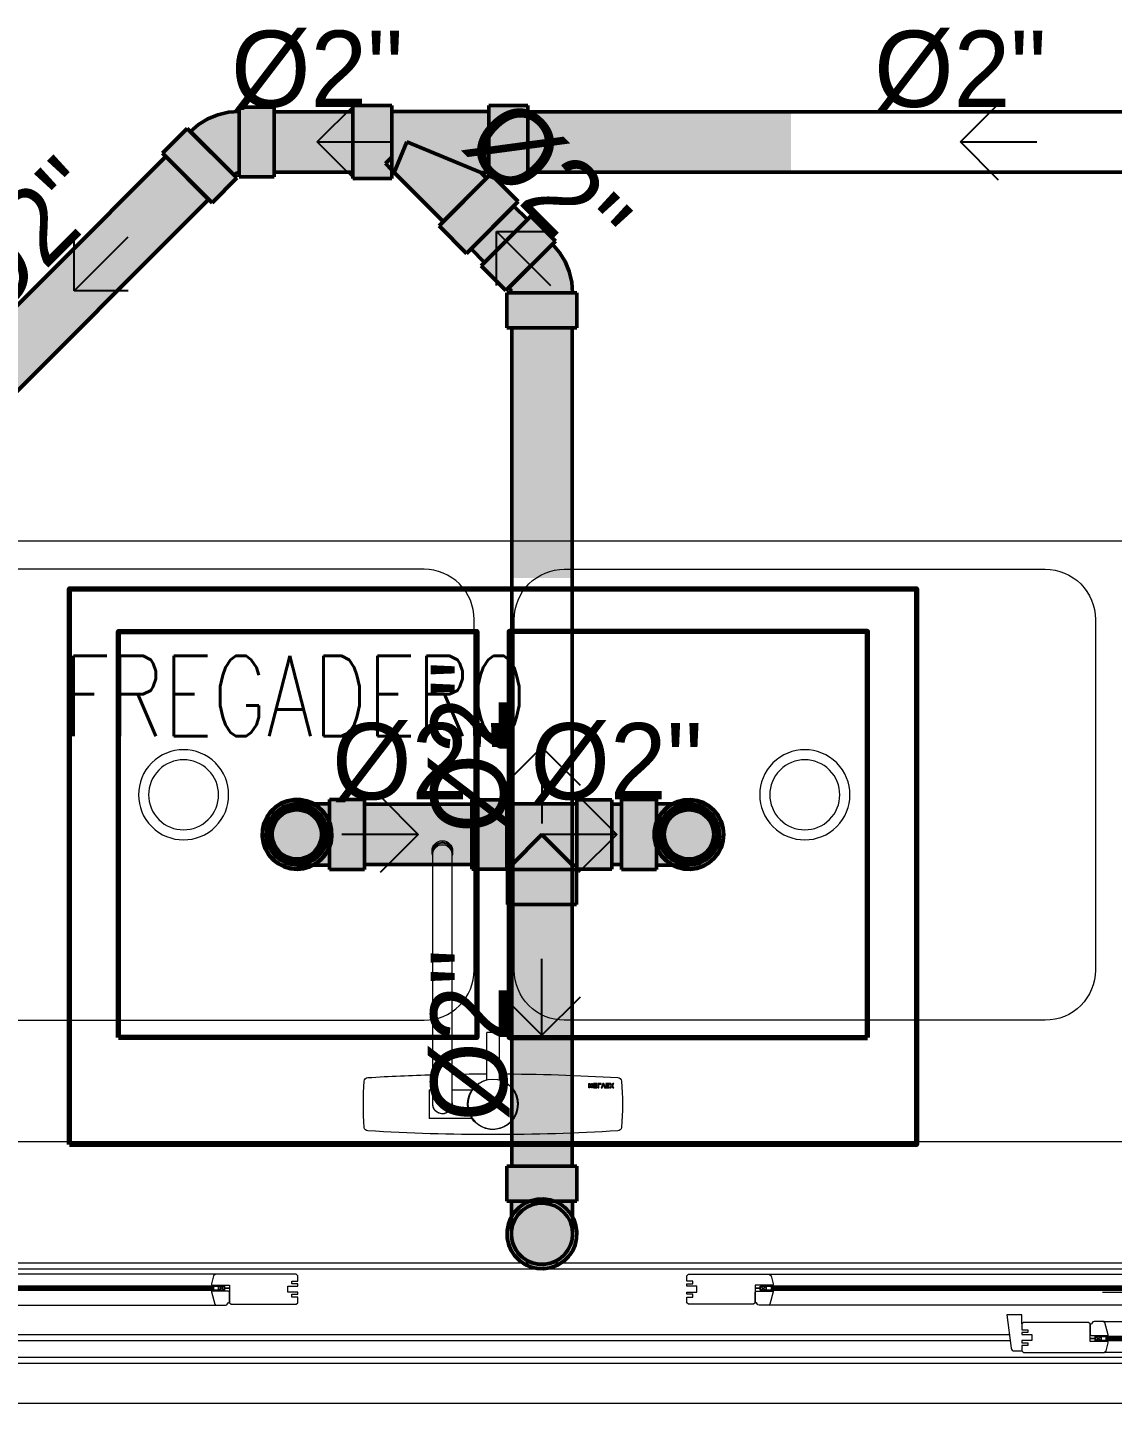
# Model space of a CAD drawing. Header units: metres. Extents: x -232 to 581, y 30 to 789.
# Drawn here: x 111.502 to 112.585, y 381.282 to 382.655 of the extents above; entities that cross this region are included whole.
import ezdxf

# ---------------------------------------------------------------- set-up
doc = ezdxf.new("R2010")
doc.units = ezdxf.units.M
for name, color, linetype, lineweight in [('01_Mobiliario', 19, 'Continuous', 0), ('A-DOOR', 35, 'Continuous', 5), ('A-WALL', 250, 'Continuous', 20), ('baños', 140, 'Continuous', 0), ('cristales', 131, 'Continuous', 0), ('MOB FIJOS', 251, 'Continuous', 0), ('P-Fixt-Snk', 94, 'Continuous', 70), ('textos', 7, 'Continuous', 0)]:
    doc.layers.add(name, color=color, linetype=linetype, lineweight=lineweight)
doc.layers.add('G-Risr-Std-Nplt', color=7, linetype='Continuous', lineweight=18, plot=False)
doc.layers.add('M-SY-PIPE-STANDARD-Drenaje Sanitario', color=7, linetype='Continuous', true_color=0x726558)
doc.layers.add('M-SY-PIPE-STANDARD-Drenaje Ventilacion', color=254, linetype='Continuous')
doc.styles.add('Arch-Dim', font='romans.shx', dxfattribs={"width": 0.75})
doc.styles.add('DS-CAST-01', font='GOTHIC.TTF', dxfattribs={"height": 3})
doc.styles.get("Standard").update_dxf_attribs({"font": 'arial.ttf'})

# ---------------------------------------------------------------- blocks, each defined once
blk = doc.blocks.new('SE3')
at = {"layer": 'MOB FIJOS'}
for p, q in [((115.37, 359.68), (115.37, 371.16)), ((132.58, 371.16), (115.37, 371.16)), ((116.84, 365.42), (116.84, 264.79)), ((124.46, 264.79), (124.46, 365.42)), ((115.37, 359.68), (116.84, 359.68)), ((124.46, 359.68), (132.59, 359.68)), ((138.48, 355.72), (138.48, 336.57)), ((143.46, 336.57), (143.46, 355.72)), ((179.99, 358.87), (179.62, 358.87)), ((179.62, 358.87), (179.62, 357.04)), ((179.62, 357.04), (179.99, 357.04)), ((179.99, 358.15), (179.99, 358.87)), ((180.72, 358.15), (179.99, 358.15)), ((179.99, 357.04), (179.99, 357.84)), ((179.99, 357.84), (180.72, 357.84)), ((181.09, 358.87), (180.72, 358.87)), ((180.72, 358.87), (180.72, 358.15)), ((180.72, 357.84), (180.72, 357.04)), ((180.72, 357.04), (181.09, 357.04)), ((181.09, 357.04), (181.09, 358.87)), ((181.47, 358.87), (182.83, 358.87)), ((181.47, 357.04), (181.47, 358.87)), ((182.86, 357.04), (181.47, 357.04)), ((181.84, 358.56), (181.84, 358.16)), ((182.83, 358.56), (181.84, 358.56)), ((181.84, 358.16), (182.76, 358.16)), ((181.84, 357.85), (181.84, 357.35)), ((182.76, 357.85), (181.84, 357.85)), ((181.84, 357.35), (182.86, 357.35)), ((182.76, 358.16), (182.76, 357.85)), ((182.83, 358.87), (182.83, 358.56)), ((182.86, 357.35), (182.86, 357.04)), ((183.19, 358.85), (183.56, 358.85)), ((183.19, 357.04), (183.19, 358.85)), ((184.48, 357.04), (183.19, 357.04)), ((183.56, 358.85), (183.56, 357.35)), ((183.56, 357.35), (184.48, 357.35)), ((184.48, 357.35), (184.48, 357.04)), ((184.56, 358.87), (184.96, 358.87)), ((185.21, 357.04), (184.56, 358.87)), ((184.96, 358.87), (185.42, 357.51)), ((185.61, 357.04), (185.21, 357.04)), ((185.42, 357.51), (185.87, 358.87)), ((186.26, 358.87), (185.61, 357.04)), ((185.87, 358.87), (186.26, 358.87)), ((186.45, 358.87), (187.81, 358.87)), ((186.45, 357.04), (186.45, 358.87)), ((187.84, 357.04), (186.45, 357.04)), ((186.82, 358.56), (186.82, 358.16)), ((187.81, 358.56), (186.82, 358.56)), ((186.82, 358.16), (187.74, 358.16)), ((186.82, 357.85), (186.82, 357.35)), ((187.74, 357.85), (186.82, 357.85)), ((186.82, 357.35), (187.84, 357.35)), ((187.74, 358.16), (187.74, 357.85)), ((187.81, 358.87), (187.81, 358.56)), ((187.84, 357.35), (187.84, 357.04)), ((187.97, 357.04), (188.6, 357.99)), ((188.42, 357.04), (187.97, 357.04)), ((188.03, 358.87), (188.46, 358.87)), ((188.6, 357.99), (188.03, 358.87)), ((188.82, 357.66), (188.42, 357.04)), ((188.46, 358.87), (188.82, 358.32)), ((188.82, 358.32), (189.18, 358.87)), ((189.23, 357.04), (188.82, 357.66)), ((189.62, 358.87), (189.04, 357.99)), ((189.04, 357.99), (189.67, 357.04)), ((189.18, 358.87), (189.62, 358.87)), ((189.67, 357.04), (189.23, 357.04)), ((143.46, 336.57), (138.48, 336.57)), ((116.53, 264.09), (116.53, 263.52)), ((116.84, 264.79), (116.84, 264.09)), ((124.46, 264.09), (124.46, 264.79)), ((124.78, 263.52), (124.78, 264.09))]:
    blk.add_line(p, q, dxfattribs=at)
blk.add_circle((140.97, 365.42), 10.01, dxfattribs=at)
for centre, radius, start, end in [((140.97, -458.72), 836.37, 86.55187, 93.44813), ((200.72, 365.42), 111.86, 175.2133, 184.7867), ((90.76, 374.62), 1.52, 93.4481, 175.2133), ((140.97, 365.42), 10.16, 0, 255.8182), ((191.18, 374.62), 1.52, 4.7867, 86.5519), ((81.23, 365.42), 111.86, 355.2133, 4.7867), ((120.65, 365.42), 3.91, 0, 192.0524), ((120.65, 365.42), 3.81, 0, 180), ((120.65, 365.42), 3.91, 347.9113, 0), ((140.97, 365.42), 10.16, 284.1818, 0), ((90.76, 356.21), 1.52, 184.7867, 266.5519), ((140.97, 1189.55), 836.37, 266.55187, 268.34675), ((140.97, 1189.55), 836.37, 270.17052, 273.44813), ((191.18, 356.21), 1.52, 273.4481, 355.2133), ((140.97, 1189.55), 836.37, 268.86891, 269.82948)]:
    blk.add_arc(centre, radius, start, end, dxfattribs=at)
for centre, major_axis, start_param, end_param in [((120.65, 264.09), (4.12, 0), 2.748282, 6.283185), ((120.65, 263.52), (4.12, 0), 3.141593, 6.283185), ((120.65, 264.79), (-3.81, 0), 0, 3.141593), ((120.65, 264.09), (3.81, 0), 3.141593, 6.283185), ((120.65, 264.09), (4.12, 0), 0, 0.393311)]:
    blk.add_ellipse(centre, major_axis=major_axis, ratio=0.996195, start_param=start_param, end_param=end_param, dxfattribs=at)
blk = doc.blocks.new('A$C42cea3f9')
at = {"layer": 'MOB FIJOS'}
for points in [[(0.53, 0.5642), (0.05, 0.5642, 0.414214), (0, 0.5142), (0, 0.1642, 0.414214), (0.05, 0.1142), (0.53, 0.1142, 0.414214), (0.58, 0.1642), (0.58, 0.5142, 0.414214)], [(0.67, 0.5642), (1.15, 0.5642, -0.414214), (1.2, 0.5142), (1.2, 0.1642, -0.414214), (1.15, 0.1142), (0.67, 0.1142, -0.414214), (0.62, 0.1642), (0.62, 0.5142, -0.414214)]]:
    blk.add_lwpolyline(points, format="xyb", close=True, dxfattribs=at)
at = {"layer": 'MOB FIJOS', "ltscale": 0.01}
for centre, major_axis in [((0.29, 0.3392), (-0.0318, 0.0318)), ((0.29, 0.3392), (-0.0247, 0.0247)), ((0.91, 0.3392), (-0.0318, 0.0318)), ((0.91, 0.3392), (-0.0247, 0.0247))]:
    blk.add_ellipse(centre, major_axis=major_axis, ratio=1, start_param=2.356194489560823, end_param=8.639379796740409, dxfattribs=at)
at = {"layer": 'MOB FIJOS', "xscale": 0.002480511886764446, "yscale": 0.002480511886764446, "zscale": 0.002480511886764446, "rotation": 180}
blk.add_blockref('SE3', (0.951, 0.9368), dxfattribs=at)
blk = doc.blocks.new('Fenton Bead')
at = {"color": 7}
blk.add_lwpolyline([(2.1, 12.5, -0.341999), (0.2, 11), (0, 10.7), (0, 1), (1, 0), (18, 0), (18, 0.5), (14.7, 12.9, 0.339454), (13.2, 14), (4.1, 14, 0.341999)], format="xyb", close=True, dxfattribs=at)
blk = doc.blocks.new('A$C29b7e361')
at = {"layer": 'A-DOOR', "color": 7}
for p, q in [((2.3675, 0.1), (0.0325, 0.1)), ((0.9237, 0.089), (0.4565, 0.089)), ((0.9218, 0.0875), (0.9198, 0.0795)), ((0.9237, 0.089), (0.9218, 0.0875)), ((1.0043, 0.089), (0.9237, 0.089)), ((1.0058, 0.0875), (1.0043, 0.089)), ((1.0058, 0.082), (1.0058, 0.0875)), ((1.3942, 0.0875), (1.3957, 0.089)), ((1.3942, 0.082), (1.3942, 0.0875)), ((1.3957, 0.089), (1.4763, 0.089)), ((1.4763, 0.089), (1.4782, 0.0875)), ((1.4763, 0.089), (1.9435, 0.089)), ((1.4782, 0.0875), (1.4802, 0.0795)), ((0.9198, 0.0795), (0.9198, 0.0785)), ((0.9198, 0.0785), (0.9203, 0.078)), ((0.9203, 0.078), (0.9378, 0.078)), ((0.9328, 0.077), (0.9268, 0.073)), ((0.9328, 0.073), (0.9268, 0.077)), ((0.9378, 0.075), (0.9328, 0.075)), ((0.9378, 0.075), (0.9328, 0.075)), ((0.9378, 0.078), (0.9378, 0.0605)), ((0.9958, 0.071), (0.9958, 0.077)), ((0.9958, 0.077), (1.0058, 0.077)), ((1.0058, 0.071), (0.9958, 0.071)), ((0.9998, 0.0793), (0.9998, 0.082)), ((0.9998, 0.082), (1.0058, 0.082)), ((1.0058, 0.0793), (0.9998, 0.0793)), ((0.9998, 0.0663), (0.9998, 0.069)), ((0.9998, 0.069), (1.0058, 0.069)), ((1.0058, 0.077), (1.0058, 0.0793)), ((1.0058, 0.069), (1.0058, 0.071)), ((1.4002, 0.082), (1.3942, 0.082)), ((1.3942, 0.077), (1.3942, 0.0793)), ((1.3942, 0.0793), (1.4002, 0.0793)), ((1.4042, 0.077), (1.3942, 0.077)), ((1.3942, 0.069), (1.3942, 0.071)), ((1.3942, 0.071), (1.4042, 0.071)), ((1.4002, 0.069), (1.3942, 0.069)), ((1.4002, 0.0793), (1.4002, 0.082)), ((1.4002, 0.0663), (1.4002, 0.069)), ((1.4042, 0.071), (1.4042, 0.077)), ((1.4797, 0.078), (1.4622, 0.078)), ((1.4622, 0.078), (1.4622, 0.0605)), ((1.4622, 0.075), (1.4672, 0.075)), ((1.4622, 0.075), (1.4672, 0.075)), ((1.4672, 0.077), (1.4732, 0.073)), ((1.4672, 0.073), (1.4732, 0.077)), ((1.4802, 0.0785), (1.4797, 0.078)), ((1.4802, 0.0795), (1.4802, 0.0785)), ((0.4556, 0.058), (0.9246, 0.058)), ((0.9378, 0.0605), (0.9393, 0.059)), ((0.9393, 0.059), (1.0043, 0.059)), ((1.0058, 0.0663), (0.9998, 0.0663)), ((1.0043, 0.059), (1.0058, 0.0605)), ((1.0058, 0.0605), (1.0058, 0.0663)), ((1.3942, 0.0605), (1.3942, 0.0663)), ((1.3942, 0.0663), (1.4002, 0.0663)), ((1.3957, 0.059), (1.3942, 0.0605)), ((1.4607, 0.059), (1.3957, 0.059)), ((1.4622, 0.0605), (1.4607, 0.059)), ((1.9444, 0.058), (1.4754, 0.058)), ((1.7285, 0.0485), (1.7135, 0.0485)), ((1.7135, 0.0485), (1.7178, 0.0153)), ((1.7285, 0.0395), (1.7285, 0.0485)), ((1.8097, 0.042), (2.2788, 0.042)), ((1.73, 0.041), (1.7285, 0.0395)), ((1.7285, 0.0395), (1.7285, 0.0337)), ((1.7285, 0.0337), (1.7345, 0.0337)), ((1.7345, 0.031), (1.7285, 0.031)), ((1.7285, 0.031), (1.7285, 0.029)), ((1.7285, 0.029), (1.7385, 0.029)), ((1.795, 0.041), (1.73, 0.041)), ((1.7345, 0.0337), (1.7345, 0.031)), ((1.7385, 0.029), (1.7385, 0.023)), ((1.7965, 0.0395), (1.795, 0.041)), ((1.7965, 0.022), (1.7965, 0.0395)), ((1.7385, 0.023), (1.7285, 0.023)), ((1.7285, 0.023), (1.7285, 0.0207)), ((1.7285, 0.0207), (1.7345, 0.0207)), ((1.7345, 0.018), (1.7285, 0.018)), ((1.7285, 0.018), (1.7285, 0.0125)), ((1.7345, 0.0207), (1.7345, 0.018)), ((1.7965, 0.025), (1.8015, 0.025)), ((1.7965, 0.025), (1.8015, 0.025)), ((1.814, 0.022), (1.7965, 0.022)), ((1.8015, 0.023), (1.8075, 0.027)), ((1.8015, 0.027), (1.8075, 0.023)), ((1.8125, 0.0125), (1.8145, 0.0205)), ((1.8145, 0.0215), (1.814, 0.022)), ((1.8145, 0.0205), (1.8145, 0.0215)), ((2.4, 0), (0, 0)), ((1.7208, 0.0125), (1.7285, 0.0125)), ((1.7285, 0.0125), (1.73, 0.011)), ((1.73, 0.011), (1.8106, 0.011)), ((1.8106, 0.011), (1.8125, 0.0125)), ((2.2779, 0.011), (1.8106, 0.011))]:
    blk.add_line(p, q, dxfattribs=at)
at = {"layer": 'A-DOOR', "color": 8}
for p, q in [((2.366, 0.094), (0.034, 0.094)), ((1.8082, 0.077), (2.37, 0.077)), ((1.809, 0.071), (2.37, 0.071)), ((0.0465, 0.029), (1.716, 0.029)), ((0.0457, 0.023), (1.7168, 0.023)), ((2.366, 0.006), (0.034, 0.006))]:
    blk.add_line(p, q, dxfattribs=at)
at = {"layer": 'A-DOOR', "color": 7}
for points in [[(0.9328, 0.073), (0.4473, 0.073), (0.4473, 0.077), (0.9328, 0.077)], [(0.9328, 0.077), (0.4473, 0.077), (0.4473, 0.073), (0.9328, 0.073)], [(0.9203, 0.078), (0.9323, 0.078), (0.9323, 0.077), (0.9203, 0.077)], [(0.9203, 0.073), (0.9323, 0.073), (0.9323, 0.072), (0.9203, 0.072)], [(0.9268, 0.077), (0.9218, 0.077), (0.9218, 0.073), (0.9268, 0.073)], [(0.9328, 0.077), (0.9268, 0.077), (0.9268, 0.073), (0.9328, 0.073)], [(0.9378, 0.075), (0.9328, 0.075), (0.9328, 0.075), (0.9378, 0.075)], [(1.4622, 0.075), (1.4672, 0.075), (1.4672, 0.075), (1.4622, 0.075)], [(1.4672, 0.077), (1.4732, 0.077), (1.4732, 0.073), (1.4672, 0.073)], [(1.4672, 0.073), (1.9527, 0.073), (1.9527, 0.077), (1.4672, 0.077)], [(1.4672, 0.077), (1.9527, 0.077), (1.9527, 0.073), (1.4672, 0.073)], [(1.4797, 0.078), (1.4677, 0.078), (1.4677, 0.077), (1.4797, 0.077)], [(1.4797, 0.073), (1.4677, 0.073), (1.4677, 0.072), (1.4797, 0.072)], [(1.4732, 0.077), (1.4782, 0.077), (1.4782, 0.073), (1.4732, 0.073)], [(1.814, 0.027), (1.802, 0.027), (1.802, 0.028), (1.814, 0.028)], [(1.7965, 0.025), (1.8015, 0.025), (1.8015, 0.025), (1.7965, 0.025)], [(2.287, 0.027), (1.8015, 0.027), (1.8015, 0.023), (2.287, 0.023)], [(2.287, 0.023), (1.8015, 0.023), (1.8015, 0.027), (2.287, 0.027)], [(1.8015, 0.023), (1.8075, 0.023), (1.8075, 0.027), (1.8015, 0.027)], [(1.814, 0.022), (1.802, 0.022), (1.802, 0.023), (1.814, 0.023)], [(1.8075, 0.023), (1.8125, 0.023), (1.8125, 0.027), (1.8075, 0.027)]]:
    blk.add_lwpolyline(points, close=True, dxfattribs=at)
blk.add_arc((1.7208, 0.0155), 0.003, 184.2891, 270.0015, dxfattribs=at)
at = {"layer": 'cristales', "const_width": 0.004}
for points in [[(0.9218, 0.075), (0.4583, 0.075)], [(1.4782, 0.075), (1.9417, 0.075)], [(2.276, 0.025), (1.8125, 0.025)]]:
    blk.add_lwpolyline(points, dxfattribs=at)
at = {"layer": 'A-DOOR', "color": 7, "yscale": 0.001000000023175567, "zscale": 0.001000000023175567, "rotation": 180}
for p, xscale in [((0.9378, 0.072), 0.001000000023175567), ((1.4622, 0.072), -0.001000000023175567)]:
    blk.add_blockref('Fenton Bead', p, dxfattribs=dict(at, xscale=xscale))
at = {"layer": 'A-DOOR', "color": 7, "xscale": 0.001000000023175567, "yscale": 0.001000000023175567, "zscale": 0.001000000023175567}
blk.add_blockref('Fenton Bead', (1.7965, 0.028), dxfattribs=at)
blk = doc.blocks.new('20.03.2026 LN 09 PRIMER NIVEL ARQ')
at = {"layer": '01_Mobiliario', "color": 1, "ltscale": 0.005, "transparency": 33554684}
blk.add_line((6.564, -61.6322), (10.364, -61.6322), dxfattribs=at)
at = {"layer": 'A-DOOR', "color": 1}
blk.add_line((9.364, -62.4932), (6.964, -62.4932), dxfattribs=at)
at = {"layer": 'A-WALL', "color": 1}
for p, q in [((9.4039, -62.2322), (6.924, -62.2322)), ((11.749, -62.4932), (6.924, -62.4932))]:
    blk.add_line(p, q, dxfattribs=at)
at = {"color": 1}
blk.add_blockref('A$C29b7e361', (6.964, -62.4532), dxfattribs=at)
at = {"layer": 'MOB FIJOS', "color": 1, "xscale": -1}
blk.add_blockref('A$C42cea3f9', (8.7658, -62.2249), dxfattribs=at)
at = {"layer": 'baños', "color": 1, "linetype": 'Continuous'}
for tag, p in [('MODELNUMBER', (-12.0611, -62.0707)), ('MATERIAL', (-12.0611, -62.0709)), ('PRODUCT', (-12.0611, -62.0708)), ('TRADENAME', (-12.0611, -62.0708))]:
    blk.add_attdef(tag, p, '', height=0.0000254, rotation=359.9999, dxfattribs=at)
at = {"layer": 'textos', "color": 1, "insert": (7.7356, -61.8272), "char_height": 0.08, "width": 26.65337, "attachment_point": 7, "style": 'Arch-Dim'}
blk.add_mtext('\\pxt5.9124,29;FREGADERO', dxfattribs=at)
blk = doc.blocks.new('_Open90')
at = {"color": 0, "linetype": 'ByBlock', "lineweight": -2}
for p, q in [((-0.5, 0.5), (0, 0)), ((0, 0), (-1, 0)), ((0, 0), (-0.5, -0.5))]:
    blk.add_line(p, q, dxfattribs=at)
blk = doc.blocks.new('Aecb_Duct_Rnd_2Line_Open')
at = {"layer": 'G-Risr-Std-Nplt', "color": 0, "linetype": 'ByBlock', "lineweight": -2}
blk.add_circle((0, 0), 1, dxfattribs=at)
blk = doc.blocks.new('DR 20.03.26 LN09')
at = {"layer": 'M-SY-PIPE-STANDARD-Drenaje Sanitario', "linetype": 'Continuous', "lineweight": 50}
for points in [[(-14045.225, -2983.879), (-14046.198, -2984.851), (-14044.253, -2986.796), (-14043.281, -2985.823), (-14043.402, -2985.702), (-14043.366, -2985.671), (-14043.325, -2985.646), (-14043.281, -2985.627), (-14043.234, -2985.616), (-14043.186, -2985.612), (-14043.186, -2985.784), (-14041.811, -2985.784), (-14041.811, -2984.409), (-14041.811, -2983.034), (-14043.186, -2983.034), (-14043.186, -2983.206), (-14043.61, -2983.239), (-14044.024, -2983.339), (-14044.417, -2983.502), (-14044.78, -2983.724), (-14045.104, -2984)], [(-14041.811, -2984.409), (-14041.811, -2985.597), (-14038.716, -2985.597), (-14038.716, -2984.409), (-14038.716, -2983.222), (-14041.811, -2983.222)], [(-14038.716, -2982.972), (-14038.716, -2985.847), (-14037.185, -2985.847), (-14037.185, -2985.612), (-14037.09, -2985.612), (-14035.166, -2987.536), (-14035.332, -2987.702), (-14034.249, -2988.785), (-14032.216, -2986.752), (-14033.121, -2985.847), (-14031.841, -2985.847), (-14031.841, -2982.972), (-14033.372, -2982.972), (-14033.372, -2983.206), (-14037.185, -2983.206), (-14037.185, -2982.972)], [(-14031.841, -2984.409), (-14031.841, -2985.597), (-14021.492, -2985.597), (-14021.492, -2983.222), (-14031.841, -2983.222)], [(-14046.065, -2984.984), (-14054.757, -2993.676), (-14053.918, -2994.516), (-14053.078, -2995.355), (-14044.386, -2986.663), (-14045.225, -2985.823)], [(-14033.232, -2987.768), (-14034.072, -2988.608), (-14033.54, -2989.14), (-14032.7, -2988.301), (-14031.86, -2987.461), (-14032.393, -2986.928)], [(-14031.728, -2987.328), (-14033.672, -2989.273), (-14032.7, -2990.245), (-14032.578, -2990.124), (-14032.54, -2990.17), (-14032.512, -2990.223), (-14032.495, -2990.28), (-14032.489, -2990.34), (-14032.661, -2990.34), (-14032.661, -2991.715), (-14031.286, -2991.715), (-14029.911, -2991.715), (-14029.911, -2990.34), (-14030.083, -2990.34), (-14030.116, -2989.916), (-14030.215, -2989.502), (-14030.378, -2989.109), (-14030.6, -2988.746), (-14030.877, -2988.422), (-14030.755, -2988.301)], [(-14030.098, -2991.715), (-14031.286, -2991.715), (-14032.473, -2991.715), (-14032.473, -3001.538), (-14030.098, -3001.538)], [(-14040.237, -3012.813), (-14040.247, -3012.825), (-14039.632, -3012.825), (-14039.632, -3012.997), (-14038.257, -3012.997), (-14038.257, -3010.247), (-14039.632, -3010.247), (-14039.632, -3010.419), (-14040.247, -3010.419), (-14040.24, -3010.427), (-14040.283, -3010.4), (-14040.526, -3010.302), (-14040.782, -3010.253), (-14041.044, -3010.253), (-14041.301, -3010.302), (-14041.543, -3010.4), (-14041.763, -3010.541), (-14041.952, -3010.721), (-14042.104, -3010.934), (-14042.212, -3011.172), (-14042.274, -3011.426), (-14042.287, -3011.687), (-14042.249, -3011.946), (-14042.164, -3012.193), (-14042.033, -3012.419), (-14041.862, -3012.617), (-14041.657, -3012.778), (-14041.424, -3012.898), (-14041.173, -3012.972), (-14040.913, -3012.997), (-14040.653, -3012.972), (-14040.402, -3012.898)], [(-14042.258, -3011.493), (-14042.258, -3011.75), (-14042.209, -3012.002), (-14042.114, -3012.241), (-14041.975, -3012.457), (-14041.798, -3012.643), (-14041.589, -3012.792), (-14041.355, -3012.898), (-14041.105, -3012.959), (-14040.849, -3012.971), (-14040.595, -3012.935), (-14040.352, -3012.851), (-14040.129, -3012.722), (-14039.935, -3012.554), (-14039.777, -3012.352), (-14039.659, -3012.124), (-14039.587, -3011.877), (-14039.562, -3011.622), (-14039.587, -3011.366), (-14039.659, -3011.12), (-14039.777, -3010.891), (-14039.935, -3010.689), (-14040.129, -3010.521), (-14040.352, -3010.393), (-14040.595, -3010.309), (-14040.849, -3010.272), (-14041.105, -3010.285), (-14041.355, -3010.345), (-14041.589, -3010.452), (-14041.798, -3010.601), (-14041.975, -3010.787), (-14042.114, -3011.003), (-14042.209, -3011.241)], [(-14034.036, -3010.262), (-14034.036, -3012.981), (-14032.661, -3012.981), (-14032.661, -3012.825), (-14032.489, -3012.825), (-14032.489, -3012.997), (-14032.645, -3012.997), (-14032.645, -3014.372), (-14029.926, -3014.372), (-14029.926, -3012.997), (-14030.083, -3012.997), (-14030.083, -3012.825), (-14029.911, -3012.825), (-14029.911, -3012.981), (-14028.536, -3012.981), (-14028.536, -3010.262), (-14029.911, -3010.262), (-14029.911, -3010.419), (-14032.661, -3010.419), (-14032.661, -3010.262)], [(-14028.164, -3010.247), (-14028.164, -3012.997), (-14026.789, -3012.997), (-14026.789, -3012.825), (-14026.174, -3012.825), (-14026.177, -3012.821), (-14025.958, -3012.921), (-14025.704, -3012.983), (-14025.443, -3012.995), (-14025.184, -3012.958), (-14024.937, -3012.873), (-14024.711, -3012.742), (-14024.513, -3012.571), (-14024.351, -3012.365), (-14024.232, -3012.133), (-14024.158, -3011.882), (-14024.133, -3011.622), (-14024.158, -3011.362), (-14024.232, -3011.111), (-14024.351, -3010.878), (-14024.513, -3010.673), (-14024.711, -3010.502), (-14024.937, -3010.371), (-14025.184, -3010.286), (-14025.443, -3010.248), (-14025.704, -3010.261), (-14025.958, -3010.322), (-14026.177, -3010.423), (-14026.174, -3010.419), (-14026.789, -3010.419), (-14026.789, -3010.247)], [(-14026.853, -3011.493), (-14026.853, -3011.75), (-14026.804, -3012.002), (-14026.709, -3012.241), (-14026.57, -3012.457), (-14026.393, -3012.643), (-14026.184, -3012.792), (-14025.95, -3012.898), (-14025.7, -3012.959), (-14025.444, -3012.971), (-14025.19, -3012.935), (-14024.947, -3012.851), (-14024.724, -3012.722), (-14024.53, -3012.554), (-14024.372, -3012.352), (-14024.254, -3012.124), (-14024.182, -3011.877), (-14024.157, -3011.622), (-14024.182, -3011.366), (-14024.254, -3011.12), (-14024.372, -3010.891), (-14024.53, -3010.689), (-14024.724, -3010.521), (-14024.947, -3010.393), (-14025.19, -3010.309), (-14025.444, -3010.272), (-14025.7, -3010.285), (-14025.95, -3010.345), (-14026.184, -3010.452), (-14026.393, -3010.601), (-14026.57, -3010.787), (-14026.709, -3011.003), (-14026.804, -3011.241)], [(-14042.079, -3011.397), (-14042.101, -3011.622), (-14042.079, -3011.847), (-14042.016, -3012.063), (-14041.912, -3012.264), (-14041.773, -3012.441), (-14041.602, -3012.589), (-14041.406, -3012.702), (-14041.193, -3012.776), (-14040.97, -3012.808), (-14040.744, -3012.797), (-14040.525, -3012.744), (-14040.319, -3012.65), (-14040.135, -3012.519), (-14039.98, -3012.356), (-14039.858, -3012.166), (-14039.774, -3011.956), (-14039.731, -3011.735), (-14039.731, -3011.509), (-14039.774, -3011.287), (-14039.858, -3011.078), (-14039.98, -3010.888), (-14040.135, -3010.724), (-14040.319, -3010.593), (-14040.525, -3010.5), (-14040.744, -3010.446), (-14040.97, -3010.436), (-14041.193, -3010.468), (-14041.406, -3010.542), (-14041.602, -3010.654), (-14041.773, -3010.802), (-14041.912, -3010.98), (-14042.016, -3011.18)], [(-14038.257, -3011.622), (-14038.257, -3012.809), (-14034.036, -3012.809), (-14034.036, -3011.622), (-14034.036, -3010.434), (-14038.257, -3010.434)], [(-14028.536, -3011.622), (-14028.536, -3012.809), (-14028.164, -3012.809), (-14028.164, -3011.622), (-14028.164, -3010.434), (-14028.536, -3010.434)], [(-14026.684, -3011.453), (-14026.694, -3011.678), (-14026.662, -3011.902), (-14026.588, -3012.115), (-14026.475, -3012.311), (-14026.328, -3012.481), (-14026.15, -3012.621), (-14025.949, -3012.724), (-14025.733, -3012.788), (-14025.508, -3012.809), (-14025.283, -3012.788), (-14025.067, -3012.724), (-14024.866, -3012.621), (-14024.689, -3012.481), (-14024.541, -3012.311), (-14024.428, -3012.115), (-14024.354, -3011.902), (-14024.322, -3011.678), (-14024.333, -3011.453), (-14024.386, -3011.233), (-14024.48, -3011.028), (-14024.611, -3010.844), (-14024.774, -3010.688), (-14024.964, -3010.566), (-14025.174, -3010.482), (-14025.395, -3010.44), (-14025.621, -3010.44), (-14025.843, -3010.482), (-14026.052, -3010.566), (-14026.242, -3010.688), (-14026.406, -3010.844), (-14026.537, -3011.028), (-14026.63, -3011.233)], [(-14032.473, -3014.372), (-14032.473, -3024.663), (-14031.286, -3024.663), (-14030.098, -3024.663), (-14030.098, -3014.372), (-14031.286, -3014.372)], [(-14032.473, -3024.663), (-14031.286, -3024.663), (-14030.098, -3024.663), (-14030.098, -3014.84), (-14032.473, -3014.84)], [(-14032.661, -3024.663), (-14032.661, -3026.038), (-14032.489, -3026.038), (-14032.489, -3026.653), (-14032.48, -3026.646), (-14032.508, -3026.689), (-14032.605, -3026.932), (-14032.654, -3027.188), (-14032.654, -3027.45), (-14032.605, -3027.706), (-14032.508, -3027.949), (-14032.366, -3028.169), (-14032.186, -3028.358), (-14031.973, -3028.51), (-14031.735, -3028.618), (-14031.481, -3028.68), (-14031.22, -3028.692), (-14030.962, -3028.655), (-14030.714, -3028.57), (-14030.488, -3028.439), (-14030.291, -3028.268), (-14030.129, -3028.062), (-14030.009, -3027.83), (-14029.936, -3027.579), (-14029.911, -3027.319), (-14029.936, -3027.059), (-14030.009, -3026.808), (-14030.094, -3026.643), (-14030.083, -3026.653), (-14030.083, -3026.038), (-14029.911, -3026.038), (-14029.911, -3024.663)], [(-14032.661, -3024.663), (-14032.661, -3026.038), (-14032.489, -3026.038), (-14032.489, -3026.653), (-14032.592, -3026.891), (-14032.649, -3027.144), (-14032.658, -3027.403), (-14032.618, -3027.659), (-14032.531, -3027.903), (-14032.399, -3028.126), (-14032.228, -3028.32), (-14032.023, -3028.479), (-14031.792, -3028.597), (-14031.544, -3028.67), (-14031.286, -3028.694), (-14031.028, -3028.67), (-14030.779, -3028.597), (-14030.548, -3028.479), (-14030.343, -3028.32), (-14030.172, -3028.126), (-14030.041, -3027.903), (-14029.953, -3027.659), (-14029.913, -3027.403), (-14029.922, -3027.144), (-14029.979, -3026.891), (-14030.083, -3026.653), (-14030.083, -3026.038), (-14029.911, -3026.038), (-14029.911, -3024.663)], [(-14032.468, -3027.206), (-14032.468, -3027.432), (-14032.425, -3027.654), (-14032.341, -3027.863), (-14032.219, -3028.053), (-14032.063, -3028.216), (-14031.879, -3028.347), (-14031.674, -3028.441), (-14031.455, -3028.494), (-14031.229, -3028.505), (-14031.006, -3028.473), (-14030.792, -3028.399), (-14030.597, -3028.286), (-14030.426, -3028.138), (-14030.287, -3027.961), (-14030.183, -3027.76), (-14030.12, -3027.544), (-14030.098, -3027.319), (-14030.12, -3027.094), (-14030.183, -3026.878), (-14030.287, -3026.677), (-14030.426, -3026.5), (-14030.597, -3026.352), (-14030.792, -3026.239), (-14031.006, -3026.165), (-14031.229, -3026.133), (-14031.455, -3026.144), (-14031.674, -3026.197), (-14031.879, -3026.291), (-14032.063, -3026.422), (-14032.219, -3026.585), (-14032.341, -3026.775), (-14032.425, -3026.984)]]:
    blk.add_hatch(color=251, dxfattribs=at).paths.add_polyline_path(points, flags=0)
at = {"layer": 'M-SY-PIPE-STANDARD-Drenaje Sanitario', "color": 251, "linetype": 'Continuous', "lineweight": 50}
for points in [[(-14045.104, -2984), (-14044.78, -2983.724), (-14044.417, -2983.502), (-14044.024, -2983.339), (-14043.61, -2983.239), (-14043.186, -2983.206)], [(-14043.186, -2983.034), (-14043.186, -2984.409)], [(-14041.811, -2983.034), (-14043.186, -2983.034)], [(-14043.186, -2983.206), (-14043.186, -2985.612)], [(-14041.811, -2984.409), (-14041.811, -2983.034)], [(-14038.716, -2983.222), (-14041.811, -2983.222)], [(-14041.811, -2983.222), (-14041.811, -2985.597)], [(-14038.716, -2982.972), (-14038.716, -2985.847)], [(-14038.716, -2982.972), (-14037.185, -2982.972)], [(-14038.716, -2985.597), (-14038.716, -2983.222)], [(-14037.185, -2985.847), (-14037.185, -2982.972)], [(-14037.185, -2985.003), (-14037.185, -2983.206)], [(-14037.185, -2983.206), (-14033.372, -2983.206)], [(-14033.372, -2982.972), (-14033.372, -2985.743)], [(-14033.372, -2982.972), (-14031.841, -2982.972)], [(-14033.372, -2983.206), (-14033.372, -2985.612)], [(-14031.841, -2985.847), (-14031.841, -2982.972)], [(-13997.548, -2983.222), (-14031.841, -2983.222)], [(-14031.841, -2983.222), (-14031.841, -2985.597)], [(-14045.225, -2983.879), (-14046.198, -2984.851)], [(-14043.281, -2985.823), (-14045.225, -2983.879)], [(-14043.402, -2985.702), (-14045.104, -2984)], [(-14043.186, -2984.409), (-14043.186, -2985.784)], [(-14041.811, -2985.784), (-14041.811, -2984.409)], [(-14037.09, -2985.612), (-14036.591, -2984.409)], [(-14036.591, -2984.409), (-14033.687, -2985.612)], [(-14046.065, -2984.984), (-14054.757, -2993.676)], [(-14046.198, -2984.851), (-14044.253, -2986.796)], [(-14044.386, -2986.663), (-14046.065, -2984.984)], [(-14037.442, -2985.26), (-14037.185, -2985.003)], [(-14037.185, -2985.003), (-14037.185, -2985.282), (-14037.185, -2985.282)], [(-14037.185, -2985.003), (-14037.185, -2985.517)], [(-14037.185, -2985.517), (-14037.442, -2985.26)], [(-14037.185, -2985.612), (-14037.185, -2985.517)], [(-14043.281, -2985.823), (-14044.253, -2986.796)], [(-14043.186, -2985.612), (-14043.246, -2985.618), (-14043.303, -2985.636), (-14043.356, -2985.664), (-14043.402, -2985.702)], [(-14041.811, -2985.784), (-14043.186, -2985.784)], [(-14041.811, -2985.597), (-14038.716, -2985.597)], [(-14038.716, -2985.847), (-14037.185, -2985.847)], [(-14037.09, -2985.612), (-14037.185, -2985.612)], [(-14035.166, -2987.536), (-14037.09, -2985.612)], [(-14033.372, -2985.743), (-14035.332, -2987.702)], [(-14033.465, -2985.835), (-14035.166, -2987.536)], [(-14033.687, -2985.612), (-14033.372, -2985.612)], [(-14033.687, -2985.612), (-14033.465, -2985.835)], [(-14033.121, -2985.847), (-14033.372, -2985.743)], [(-14033.121, -2985.847), (-14032.216, -2986.752)], [(-14033.121, -2985.847), (-14031.841, -2985.847)], [(-14031.841, -2985.597), (-13997.548, -2985.597)], [(-14053.078, -2995.355), (-14044.386, -2986.663)], [(-14034.249, -2988.785), (-14032.216, -2986.752)], [(-14032.393, -2986.928), (-14034.072, -2988.608)], [(-14031.86, -2987.461), (-14032.393, -2986.928)], [(-14035.332, -2987.702), (-14034.249, -2988.785)], [(-14031.728, -2987.328), (-14033.672, -2989.273)], [(-14033.54, -2989.14), (-14031.86, -2987.461)], [(-14030.755, -2988.301), (-14031.728, -2987.328)], [(-14034.072, -2988.608), (-14033.54, -2989.14)], [(-14032.7, -2990.245), (-14030.755, -2988.301)], [(-14032.578, -2990.124), (-14030.877, -2988.422)], [(-14030.877, -2988.422), (-14030.6, -2988.746), (-14030.378, -2989.109), (-14030.215, -2989.502), (-14030.116, -2989.916), (-14030.083, -2990.34)], [(-14032.7, -2990.245), (-14033.672, -2989.273)], [(-14031.286, -2990.34), (-14032.661, -2990.34)], [(-14032.661, -2991.715), (-14032.661, -2990.34)], [(-14032.489, -2990.34), (-14032.493, -2990.292), (-14032.504, -2990.245), (-14032.522, -2990.201), (-14032.547, -2990.16), (-14032.578, -2990.124)], [(-14030.083, -2990.34), (-14032.489, -2990.34)], [(-14029.911, -2990.34), (-14031.286, -2990.34)], [(-14029.911, -2991.715), (-14029.911, -2990.34)], [(-14032.661, -2991.715), (-14031.286, -2991.715)], [(-14030.098, -2991.715), (-14032.473, -2991.715)], [(-14032.473, -2991.715), (-14032.473, -3024.663)], [(-14031.286, -2991.715), (-14029.911, -2991.715)], [(-14030.098, -3024.663), (-14030.098, -2991.715)], [(-14040.913, -3012.997), (-14040.653, -3012.972), (-14040.402, -3012.898), (-14040.17, -3012.778), (-14039.964, -3012.617), (-14039.793, -3012.419), (-14039.662, -3012.193), (-14039.577, -3011.946), (-14039.54, -3011.687), (-14039.552, -3011.426), (-14039.614, -3011.172), (-14039.722, -3010.934), (-14039.874, -3010.721), (-14040.063, -3010.541), (-14040.283, -3010.4), (-14040.526, -3010.302), (-14040.782, -3010.253), (-14041.044, -3010.253), (-14041.301, -3010.302), (-14041.543, -3010.4), (-14041.763, -3010.541), (-14041.952, -3010.721), (-14042.104, -3010.934), (-14042.212, -3011.172), (-14042.274, -3011.426), (-14042.287, -3011.687), (-14042.249, -3011.946), (-14042.164, -3012.193), (-14042.033, -3012.419), (-14041.862, -3012.617), (-14041.657, -3012.778), (-14041.424, -3012.898), (-14041.173, -3012.972), (-14040.913, -3012.997)], [(-14039.562, -3011.622), (-14039.587, -3011.877), (-14039.659, -3012.124), (-14039.777, -3012.352), (-14039.935, -3012.554), (-14040.129, -3012.722), (-14040.352, -3012.851), (-14040.595, -3012.935), (-14040.849, -3012.971), (-14041.105, -3012.959), (-14041.355, -3012.898), (-14041.589, -3012.792), (-14041.798, -3012.643), (-14041.975, -3012.457), (-14042.114, -3012.241), (-14042.209, -3012.002), (-14042.258, -3011.75), (-14042.258, -3011.493), (-14042.209, -3011.241), (-14042.114, -3011.003), (-14041.975, -3010.787), (-14041.798, -3010.601), (-14041.589, -3010.452), (-14041.355, -3010.345), (-14041.105, -3010.285), (-14040.849, -3010.272), (-14040.595, -3010.309), (-14040.352, -3010.393), (-14040.129, -3010.521), (-14039.935, -3010.689), (-14039.777, -3010.891), (-14039.659, -3011.12), (-14039.587, -3011.366), (-14039.562, -3011.622)], [(-14039.562, -3011.622), (-14039.587, -3011.366), (-14039.659, -3011.12), (-14039.777, -3010.891), (-14039.935, -3010.689), (-14040.129, -3010.521), (-14040.352, -3010.393), (-14040.595, -3010.309), (-14040.849, -3010.272), (-14041.105, -3010.285), (-14041.355, -3010.345), (-14041.589, -3010.452), (-14041.798, -3010.601), (-14041.975, -3010.787), (-14042.114, -3011.003), (-14042.209, -3011.241), (-14042.258, -3011.493), (-14042.258, -3011.75), (-14042.209, -3012.002), (-14042.114, -3012.241), (-14041.975, -3012.457), (-14041.798, -3012.643), (-14041.589, -3012.792), (-14041.355, -3012.898), (-14041.105, -3012.959), (-14040.849, -3012.971), (-14040.595, -3012.935), (-14040.352, -3012.851), (-14040.129, -3012.722), (-14039.935, -3012.554), (-14039.777, -3012.352), (-14039.659, -3012.124), (-14039.587, -3011.877), (-14039.562, -3011.622)], [(-14039.632, -3010.419), (-14040.913, -3010.419)], [(-14039.632, -3010.247), (-14039.632, -3011.123)], [(-14039.632, -3010.247), (-14038.257, -3010.247)], [(-14039.632, -3012.825), (-14039.632, -3010.419)], [(-14038.257, -3012.997), (-14038.257, -3010.247)], [(-14034.036, -3010.262), (-14034.036, -3012.981)], [(-14034.036, -3010.262), (-14032.661, -3010.262)], [(-14032.661, -3012.981), (-14032.661, -3010.262)], [(-14032.661, -3010.419), (-14029.911, -3010.419)], [(-14032.661, -3012.825), (-14032.661, -3010.419)], [(-14029.911, -3010.262), (-14029.911, -3012.981)], [(-14029.911, -3010.262), (-14028.536, -3010.262)], [(-14029.911, -3010.419), (-14029.911, -3012.825)], [(-14028.536, -3012.981), (-14028.536, -3010.262)], [(-14028.164, -3010.247), (-14028.164, -3012.997)], [(-14028.164, -3010.247), (-14026.789, -3010.247)], [(-14024.133, -3011.622), (-14024.158, -3011.362), (-14024.232, -3011.111), (-14024.351, -3010.878), (-14024.513, -3010.673), (-14024.711, -3010.502), (-14024.937, -3010.371), (-14025.184, -3010.286), (-14025.443, -3010.248), (-14025.704, -3010.261), (-14025.958, -3010.322), (-14026.196, -3010.431), (-14026.409, -3010.583), (-14026.589, -3010.772), (-14026.73, -3010.992), (-14026.827, -3011.234), (-14026.877, -3011.491), (-14026.877, -3011.752), (-14026.827, -3012.009), (-14026.73, -3012.252), (-14026.589, -3012.472), (-14026.409, -3012.661), (-14026.196, -3012.813), (-14025.958, -3012.921), (-14025.704, -3012.983), (-14025.443, -3012.995), (-14025.184, -3012.958), (-14024.937, -3012.873), (-14024.711, -3012.742), (-14024.513, -3012.571), (-14024.351, -3012.365), (-14024.232, -3012.133), (-14024.158, -3011.882), (-14024.133, -3011.622)], [(-14024.157, -3011.622), (-14024.182, -3011.877), (-14024.254, -3012.124), (-14024.372, -3012.352), (-14024.53, -3012.554), (-14024.724, -3012.722), (-14024.947, -3012.851), (-14025.19, -3012.935), (-14025.444, -3012.971), (-14025.7, -3012.959), (-14025.95, -3012.898), (-14026.184, -3012.792), (-14026.393, -3012.643), (-14026.57, -3012.457), (-14026.709, -3012.241), (-14026.804, -3012.002), (-14026.853, -3011.75), (-14026.853, -3011.493), (-14026.804, -3011.241), (-14026.709, -3011.003), (-14026.57, -3010.787), (-14026.393, -3010.601), (-14026.184, -3010.452), (-14025.95, -3010.345), (-14025.7, -3010.285), (-14025.444, -3010.272), (-14025.19, -3010.309), (-14024.947, -3010.393), (-14024.724, -3010.521), (-14024.53, -3010.689), (-14024.372, -3010.891), (-14024.254, -3011.12), (-14024.182, -3011.366), (-14024.157, -3011.622)], [(-14024.157, -3011.622), (-14024.182, -3011.366), (-14024.254, -3011.12), (-14024.372, -3010.891), (-14024.53, -3010.689), (-14024.724, -3010.521), (-14024.947, -3010.393), (-14025.19, -3010.309), (-14025.444, -3010.272), (-14025.7, -3010.285), (-14025.95, -3010.345), (-14026.184, -3010.452), (-14026.393, -3010.601), (-14026.57, -3010.787), (-14026.709, -3011.003), (-14026.804, -3011.241), (-14026.853, -3011.493), (-14026.853, -3011.75), (-14026.804, -3012.002), (-14026.709, -3012.241), (-14026.57, -3012.457), (-14026.393, -3012.643), (-14026.184, -3012.792), (-14025.95, -3012.898), (-14025.7, -3012.959), (-14025.444, -3012.971), (-14025.19, -3012.935), (-14024.947, -3012.851), (-14024.724, -3012.722), (-14024.53, -3012.554), (-14024.372, -3012.352), (-14024.254, -3012.124), (-14024.182, -3011.877), (-14024.157, -3011.622)], [(-14026.789, -3011.123), (-14026.789, -3010.247)], [(-14026.789, -3010.419), (-14026.789, -3012.825)], [(-14025.508, -3010.419), (-14026.789, -3010.419)], [(-14040.913, -3012.825), (-14040.685, -3012.803), (-14040.466, -3012.739), (-14040.263, -3012.634), (-14040.083, -3012.493), (-14039.933, -3012.32), (-14039.819, -3012.122), (-14039.744, -3011.905), (-14039.711, -3011.679), (-14039.722, -3011.451), (-14039.776, -3011.228), (-14039.871, -3011.02), (-14040.004, -3010.834), (-14040.169, -3010.676), (-14040.362, -3010.552), (-14040.574, -3010.467), (-14040.799, -3010.424), (-14041.027, -3010.424), (-14041.252, -3010.467), (-14041.464, -3010.552), (-14041.657, -3010.676), (-14041.822, -3010.834), (-14041.955, -3011.02), (-14042.05, -3011.228), (-14042.104, -3011.451), (-14042.115, -3011.679), (-14042.082, -3011.905), (-14042.008, -3012.122), (-14041.893, -3012.32), (-14041.743, -3012.493), (-14041.564, -3012.634), (-14041.36, -3012.739), (-14041.141, -3012.803), (-14040.913, -3012.825)], [(-14039.8, -3011.622), (-14039.82, -3011.411), (-14039.879, -3011.208), (-14039.976, -3011.02), (-14040.107, -3010.853), (-14040.267, -3010.715), (-14040.451, -3010.609), (-14040.651, -3010.54), (-14040.86, -3010.51), (-14041.072, -3010.52), (-14041.277, -3010.57), (-14041.47, -3010.657), (-14041.642, -3010.78), (-14041.788, -3010.933), (-14041.903, -3011.112), (-14041.982, -3011.308), (-14042.022, -3011.516), (-14042.022, -3011.728), (-14041.982, -3011.935), (-14041.903, -3012.132), (-14041.788, -3012.31), (-14041.642, -3012.463), (-14041.47, -3012.586), (-14041.277, -3012.674), (-14041.072, -3012.724), (-14040.86, -3012.734), (-14040.651, -3012.704), (-14040.451, -3012.635), (-14040.267, -3012.529), (-14040.107, -3012.39), (-14039.976, -3012.224), (-14039.879, -3012.036), (-14039.82, -3011.833), (-14039.8, -3011.622)], [(-14039.8, -3011.622), (-14039.82, -3011.411), (-14039.879, -3011.208), (-14039.976, -3011.02), (-14040.107, -3010.853), (-14040.267, -3010.715), (-14040.451, -3010.609), (-14040.651, -3010.54), (-14040.86, -3010.51), (-14041.072, -3010.52), (-14041.277, -3010.57), (-14041.47, -3010.657), (-14041.642, -3010.78), (-14041.788, -3010.933), (-14041.903, -3011.112), (-14041.982, -3011.308), (-14042.022, -3011.516), (-14042.022, -3011.728), (-14041.982, -3011.935), (-14041.903, -3012.132), (-14041.788, -3012.31), (-14041.642, -3012.463), (-14041.47, -3012.586), (-14041.277, -3012.674), (-14041.072, -3012.724), (-14040.86, -3012.734), (-14040.651, -3012.704), (-14040.451, -3012.635), (-14040.267, -3012.529), (-14040.107, -3012.39), (-14039.976, -3012.224), (-14039.879, -3012.036), (-14039.82, -3011.833), (-14039.8, -3011.622)], [(-14034.036, -3010.434), (-14038.257, -3010.434)], [(-14038.257, -3010.434), (-14038.257, -3012.809)], [(-14034.036, -3012.809), (-14034.036, -3010.434)], [(-14028.164, -3010.434), (-14028.536, -3010.434)], [(-14028.536, -3010.434), (-14028.536, -3012.809)], [(-14028.164, -3012.809), (-14028.164, -3010.434)], [(-14025.508, -3012.825), (-14025.28, -3012.803), (-14025.061, -3012.739), (-14024.858, -3012.634), (-14024.678, -3012.493), (-14024.528, -3012.32), (-14024.414, -3012.122), (-14024.339, -3011.905), (-14024.306, -3011.679), (-14024.317, -3011.451), (-14024.371, -3011.228), (-14024.466, -3011.02), (-14024.599, -3010.834), (-14024.764, -3010.676), (-14024.957, -3010.552), (-14025.169, -3010.467), (-14025.394, -3010.424), (-14025.622, -3010.424), (-14025.847, -3010.467), (-14026.059, -3010.552), (-14026.252, -3010.676), (-14026.417, -3010.834), (-14026.55, -3011.02), (-14026.645, -3011.228), (-14026.699, -3011.451), (-14026.71, -3011.679), (-14026.677, -3011.905), (-14026.603, -3012.122), (-14026.488, -3012.32), (-14026.338, -3012.493), (-14026.159, -3012.634), (-14025.955, -3012.739), (-14025.736, -3012.803), (-14025.508, -3012.825)], [(-14024.395, -3011.622), (-14024.415, -3011.411), (-14024.474, -3011.208), (-14024.571, -3011.02), (-14024.702, -3010.853), (-14024.862, -3010.715), (-14025.046, -3010.609), (-14025.246, -3010.54), (-14025.455, -3010.51), (-14025.667, -3010.52), (-14025.872, -3010.57), (-14026.065, -3010.657), (-14026.237, -3010.78), (-14026.383, -3010.933), (-14026.498, -3011.112), (-14026.577, -3011.308), (-14026.617, -3011.516), (-14026.617, -3011.728), (-14026.577, -3011.935), (-14026.498, -3012.132), (-14026.383, -3012.31), (-14026.237, -3012.463), (-14026.065, -3012.586), (-14025.872, -3012.674), (-14025.667, -3012.724), (-14025.455, -3012.734), (-14025.246, -3012.704), (-14025.046, -3012.635), (-14024.862, -3012.529), (-14024.702, -3012.39), (-14024.571, -3012.224), (-14024.474, -3012.036), (-14024.415, -3011.833), (-14024.395, -3011.622)], [(-14024.395, -3011.622), (-14024.415, -3011.411), (-14024.474, -3011.208), (-14024.571, -3011.02), (-14024.702, -3010.853), (-14024.862, -3010.715), (-14025.046, -3010.609), (-14025.246, -3010.54), (-14025.455, -3010.51), (-14025.667, -3010.52), (-14025.872, -3010.57), (-14026.065, -3010.657), (-14026.237, -3010.78), (-14026.383, -3010.933), (-14026.498, -3011.112), (-14026.577, -3011.308), (-14026.617, -3011.516), (-14026.617, -3011.728), (-14026.577, -3011.935), (-14026.498, -3012.132), (-14026.383, -3012.31), (-14026.237, -3012.463), (-14026.065, -3012.586), (-14025.872, -3012.674), (-14025.667, -3012.724), (-14025.455, -3012.734), (-14025.246, -3012.704), (-14025.046, -3012.635), (-14024.862, -3012.529), (-14024.702, -3012.39), (-14024.571, -3012.224), (-14024.474, -3012.036), (-14024.415, -3011.833), (-14024.395, -3011.622)], [(-14032.489, -3012.825), (-14031.286, -3011.622)], [(-14031.286, -3011.622), (-14030.083, -3012.825)], [(-14039.632, -3012.121), (-14039.632, -3012.997)], [(-14026.789, -3012.997), (-14026.789, -3012.121)], [(-14040.913, -3012.825), (-14039.632, -3012.825)], [(-14039.632, -3012.997), (-14038.257, -3012.997)], [(-14038.257, -3012.809), (-14034.036, -3012.809)], [(-14034.036, -3012.981), (-14032.661, -3012.981)], [(-14032.489, -3012.825), (-14032.661, -3012.825)], [(-14029.926, -3012.997), (-14032.645, -3012.997)], [(-14032.645, -3014.372), (-14032.645, -3012.997)], [(-14032.489, -3012.997), (-14032.489, -3012.825)], [(-14030.083, -3012.997), (-14032.489, -3012.997)], [(-14030.083, -3012.825), (-14029.911, -3012.825)], [(-14030.083, -3012.825), (-14030.083, -3012.997)], [(-14029.926, -3014.372), (-14029.926, -3012.997)], [(-14029.911, -3012.981), (-14028.536, -3012.981)], [(-14028.536, -3012.809), (-14028.164, -3012.809)], [(-14028.164, -3012.997), (-14026.789, -3012.997)], [(-14026.789, -3012.825), (-14025.508, -3012.825)], [(-14032.645, -3014.372), (-14029.926, -3014.372)], [(-14032.473, -3014.372), (-14032.473, -3024.663)], [(-14030.098, -3014.372), (-14032.473, -3014.372)], [(-14030.098, -3024.663), (-14030.098, -3014.372)], [(-14029.911, -3024.663), (-14032.661, -3024.663)], [(-14032.661, -3026.038), (-14032.661, -3024.663)], [(-14029.911, -3024.663), (-14032.661, -3024.663)], [(-14032.661, -3024.663), (-14032.661, -3026.038)], [(-14032.473, -3024.663), (-14030.098, -3024.663)], [(-14032.473, -3024.663), (-14030.098, -3024.663)], [(-14029.911, -3026.038), (-14029.911, -3024.663)], [(-14029.911, -3024.663), (-14029.911, -3026.038)], [(-14032.661, -3026.038), (-14031.785, -3026.038)], [(-14032.661, -3026.038), (-14029.911, -3026.038)], [(-14031.785, -3026.038), (-14032.019, -3026.156), (-14032.226, -3026.316), (-14032.4, -3026.513), (-14032.532, -3026.739), (-14032.62, -3026.987), (-14032.659, -3027.246), (-14032.648, -3027.508), (-14032.587, -3027.763), (-14032.479, -3028.002), (-14032.327, -3028.216), (-14032.138, -3028.398), (-14031.918, -3028.54), (-14031.674, -3028.638), (-14031.417, -3028.688), (-14031.155, -3028.688), (-14030.897, -3028.638), (-14030.654, -3028.54), (-14030.433, -3028.398), (-14030.244, -3028.216), (-14030.092, -3028.002), (-14029.984, -3027.763), (-14029.924, -3027.508), (-14029.913, -3027.246), (-14029.951, -3026.987), (-14030.039, -3026.739), (-14030.172, -3026.513), (-14030.345, -3026.316), (-14030.553, -3026.156), (-14030.787, -3026.038)], [(-14029.911, -3027.319), (-14029.936, -3027.059), (-14030.009, -3026.808), (-14030.129, -3026.576), (-14030.291, -3026.37), (-14030.488, -3026.199), (-14030.714, -3026.068), (-14030.962, -3025.983), (-14031.22, -3025.946), (-14031.481, -3025.958), (-14031.735, -3026.02), (-14031.973, -3026.128), (-14032.186, -3026.28), (-14032.366, -3026.469), (-14032.508, -3026.689), (-14032.605, -3026.932), (-14032.654, -3027.188), (-14032.654, -3027.45), (-14032.605, -3027.706), (-14032.508, -3027.949), (-14032.366, -3028.169), (-14032.186, -3028.358), (-14031.973, -3028.51), (-14031.735, -3028.618), (-14031.481, -3028.68), (-14031.22, -3028.692), (-14030.962, -3028.655), (-14030.714, -3028.57), (-14030.488, -3028.439), (-14030.291, -3028.268), (-14030.129, -3028.062), (-14030.009, -3027.83), (-14029.936, -3027.579), (-14029.911, -3027.319)], [(-14030.083, -3026.038), (-14032.489, -3026.038)], [(-14032.489, -3026.038), (-14032.489, -3027.319)], [(-14030.083, -3026.038), (-14032.489, -3026.038)], [(-14032.489, -3026.038), (-14032.489, -3027.319)], [(-14030.787, -3026.038), (-14029.911, -3026.038)], [(-14030.083, -3027.319), (-14030.083, -3026.038)], [(-14030.083, -3027.319), (-14030.083, -3026.038)], [(-14030.083, -3027.319), (-14030.104, -3027.091), (-14030.169, -3026.872), (-14030.274, -3026.669), (-14030.415, -3026.489), (-14030.588, -3026.339), (-14030.786, -3026.225), (-14031.002, -3026.15), (-14031.228, -3026.117), (-14031.457, -3026.128), (-14031.679, -3026.182), (-14031.887, -3026.277), (-14032.074, -3026.41), (-14032.231, -3026.575), (-14032.355, -3026.768), (-14032.44, -3026.98), (-14032.483, -3027.205), (-14032.483, -3027.433), (-14032.44, -3027.658), (-14032.355, -3027.87), (-14032.231, -3028.063), (-14032.074, -3028.228), (-14031.887, -3028.361), (-14031.679, -3028.456), (-14031.457, -3028.51), (-14031.228, -3028.521), (-14031.002, -3028.488), (-14030.786, -3028.413), (-14030.588, -3028.299), (-14030.415, -3028.149), (-14030.274, -3027.969), (-14030.169, -3027.766), (-14030.104, -3027.547), (-14030.083, -3027.319)], [(-14030.083, -3027.319), (-14030.103, -3027.54), (-14030.164, -3027.754), (-14030.263, -3027.952), (-14030.397, -3028.13), (-14030.561, -3028.279), (-14030.749, -3028.396), (-14030.956, -3028.476), (-14031.175, -3028.517), (-14031.397, -3028.517), (-14031.615, -3028.476), (-14031.822, -3028.396), (-14032.011, -3028.279), (-14032.175, -3028.13), (-14032.309, -3027.952), (-14032.408, -3027.754), (-14032.468, -3027.54), (-14032.489, -3027.319)]]:
    blk.add_lwpolyline(points, dxfattribs=at)
at = {"layer": 'P-Fixt-Snk', "color": 94, "linetype": 'Continuous', "lineweight": 70}
for points, elevation in [([(-14049.851, -3023.809), (-14049.851, -3001.969), (-14016.571, -3001.969), (-14016.571, -3023.809)], 3.04), ([(-14047.931, -3019.609), (-14047.931, -3003.649), (-14033.851, -3003.649), (-14033.851, -3019.609)], 3.12), ([(-14018.491, -3019.609), (-14018.491, -3003.649), (-14032.571, -3003.649), (-14032.571, -3019.609)], 3.12)]:
    blk.add_lwpolyline(points, close=True, dxfattribs=dict(at, elevation=elevation))
for centre in [(-14040.92, -3011.622, 3.04), (-14025.508, -3011.622, 3.04)]:
    blk.add_circle(centre, 1, dxfattribs=at)
at = {"layer": 'M-SY-PIPE-STANDARD-Drenaje Sanitario', "color": 251, "linetype": 'Continuous', "lineweight": -3, "ltscale": 0.5}
for p, xscale, yscale, zscale in [((-14040.913, -3011.622), 1.1135, 1.1135, 1.1135), ((-14025.508, -3011.622), 1.1135, 1.1135, 1.1135), ((-14031.286, -3027.319), 1.375, 1.375, 1.375)]:
    blk.add_blockref('Aecb_Duct_Rnd_2Line_Open', p, dxfattribs=dict(at, xscale=xscale, yscale=yscale, zscale=zscale))
at = {"layer": 'M-SY-PIPE-STANDARD-Drenaje Ventilacion', "color": 254, "linetype": 'Continuous', "lineweight": -3}
for p, xscale, yscale, zscale, rotation in [((-14040.117, -2984.409), 3, 3, 3, 180), ((-14014.841, -2984.409), 3, 3, 3, 180), ((-14049.666, -2990.264), 2.999999999999998, 2.999999999999998, 2.999999999999998, 225.0000000000029), ((-14033.07, -2987.931), 3, 3, 3, 135.0000000000078), ((-14031.286, -3008.189), 3.000000000000001, 3.000000000000001, 3.000000000000001, 90), ((-14031.286, -3019.517), 3, 3, 3, 270)]:
    blk.add_blockref('_Open90', p, dxfattribs=dict(at, xscale=xscale, yscale=yscale, zscale=zscale, rotation=rotation))
at = {"layer": 'M-SY-PIPE-STANDARD-Drenaje Ventilacion', "color": 254, "linetype": 'Continuous', "lineweight": -3, "xscale": 3, "yscale": 3, "zscale": 3}
for p in [(-14036.146, -3011.622), (-14028.35, -3011.622)]:
    blk.add_blockref('_Open90', p, dxfattribs=at)
at = {"layer": 'M-SY-PIPE-STANDARD-Drenaje Ventilacion', "color": 254, "linetype": 'Continuous', "lineweight": -3, "char_height": 3, "attachment_point": 5, "style": 'DS-CAST-01'}
for insert in [(-14040.117, -2981.589), (-14014.841, -2981.589), (-14036.146, -3008.802), (-14028.35, -3008.802)]:
    blk.add_mtext('%%C2"', dxfattribs=dict(at, insert=insert))
for insert, rotation in [((-14031.076, -2985.936), 315), ((-14051.66, -2988.27), 45), ((-14034.106, -3008.189), 90), ((-14034.106, -3019.517), 90)]:
    blk.add_mtext('%%C2"', dxfattribs=dict(at, insert=insert, rotation=rotation))

msp = doc.modelspace()

# ---------------------------------------------------------------- block references
at = {"color": 1}
msp.add_blockref('20.03.2026 LN 09 PRIMER NIVEL ARQ', (103.8018, 443.7748), dxfattribs=at)
at = {"layer": 'M-SY-PIPE-STANDARD-Drenaje Sanitario', "xscale": 0.02539304808409144, "yscale": 0.02539304808409144, "zscale": 0.02539304808409144}
msp.add_blockref('DR 20.03.26 LN09', (468.3124, 458.3238), dxfattribs=at)

doc.saveas('drawing.dxf')
